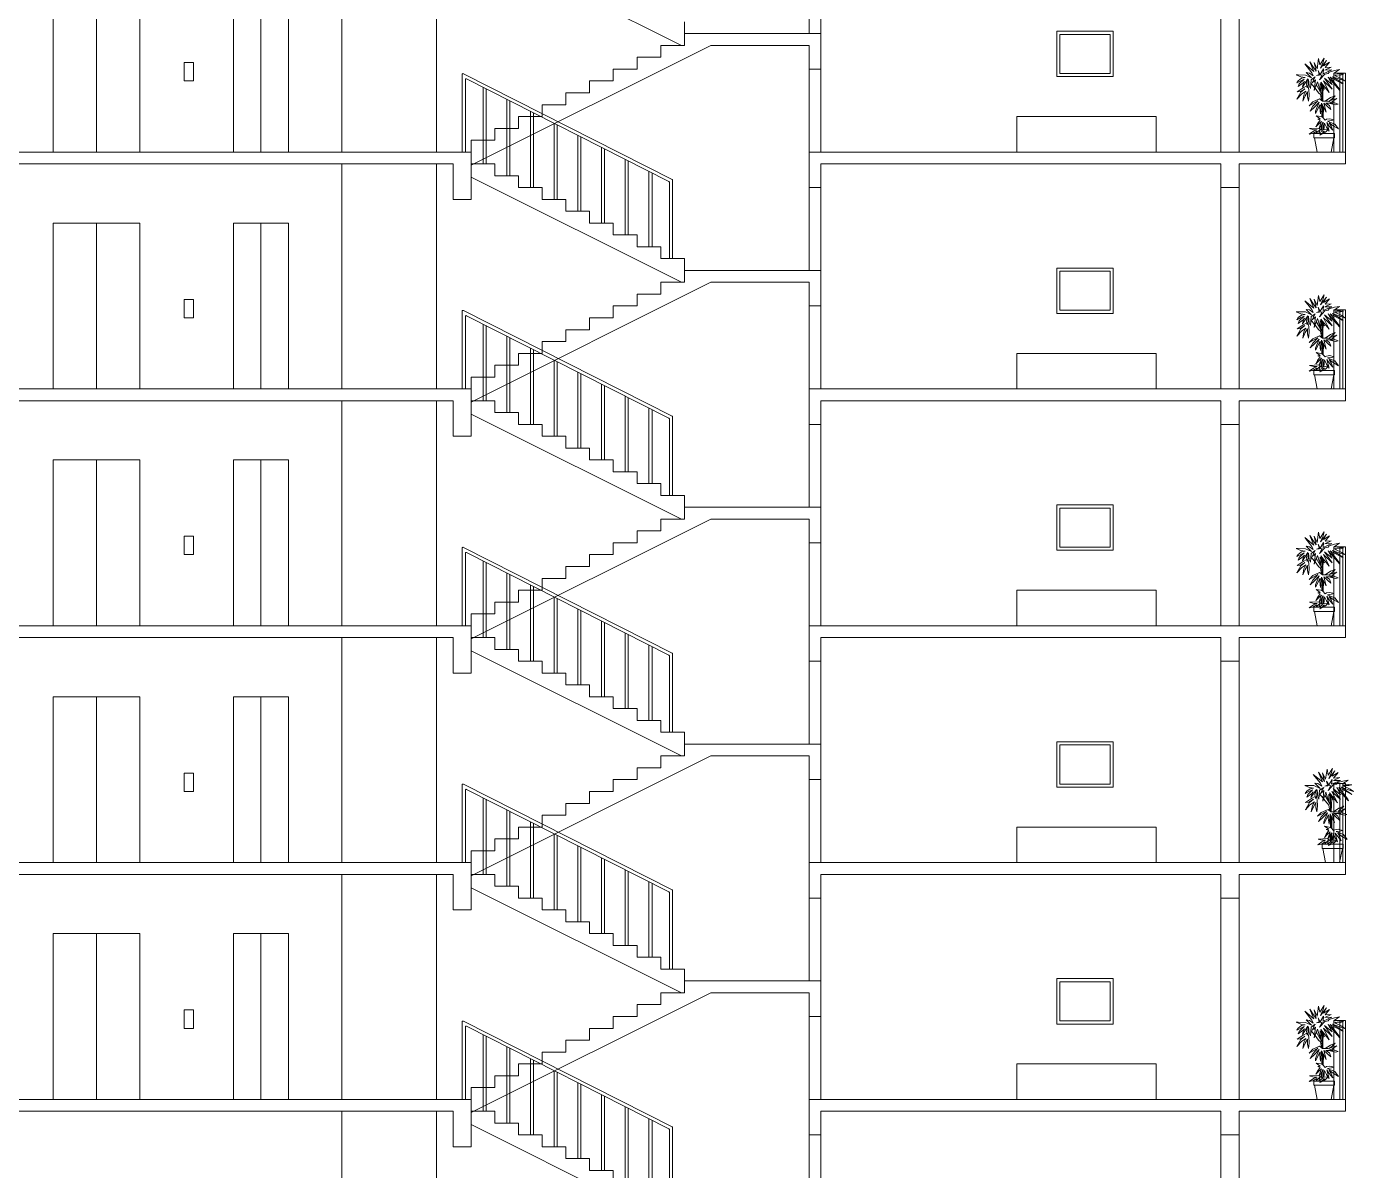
# Model space of a CAD drawing. Header units: inches. Extents: x 1090 to 1325, y 2 to 154.
# Drawn here: x 1244.92 to 1261.73, y 122.31 to 136.8 of the extents above; entities that cross this region are included whole.
import ezdxf

# ---------------------------------------------------------------- set-up
doc = ezdxf.new("R2010")
doc.units = ezdxf.units.IN
doc.header["$MEASUREMENT"] = 0
for name, color, linetype, lineweight in [('elev 1', 252, 'Continuous', 9), ('FUR', 250, 'Continuous', 9), ('walls', 250, 'Continuous', 18)]:
    doc.layers.add(name, color=color, linetype=linetype, lineweight=lineweight)
doc.layers.add('TREE', color=104, linetype='Continuous', lineweight=5, transparency=0.2)

msp = doc.modelspace()

# ---------------------------------------------------------------- linework, layer by layer
at = {"layer": 'elev 1'}
for p, q in [((1248.913, 138.063), (1248.913, 135.213)), ((1250.113, 138.063), (1250.113, 135.213)), ((1250.553, 137.894), (1253.216, 136.563)), ((1245.806, 137.313), (1245.806, 135.213)), ((1247.89, 137.313), (1247.89, 135.213)), ((1253.252, 136.713), (1253.252, 136.863)), ((1250.438, 135.213), (1250.438, 136.196)), ((1250.453, 136.205), (1253.096, 134.866)), ((1250.478, 135.213), (1250.478, 136.131)), ((1250.493, 136.14), (1253.056, 134.841)), ((1261.552, 136.213), (1261.552, 135.213)), ((1261.592, 136.213), (1261.592, 135.213)), ((1250.702, 135.063), (1250.702, 136.034)), ((1250.742, 135.063), (1250.742, 136.014)), ((1251.002, 134.913), (1251.002, 135.882)), ((1251.042, 134.913), (1251.042, 135.862)), ((1251.302, 134.763), (1251.302, 135.73)), ((1251.342, 134.763), (1251.342, 135.71)), ((1251.602, 134.613), (1251.602, 135.578)), ((1251.642, 134.613), (1251.642, 135.558)), ((1251.902, 134.463), (1251.902, 135.426)), ((1251.942, 134.463), (1251.942, 135.406)), ((1250.553, 135.063), (1250.553, 135.213)), ((1252.202, 134.313), (1252.202, 135.274)), ((1252.242, 134.313), (1252.242, 135.254)), ((1252.502, 134.163), (1252.502, 135.122)), ((1248.913, 135.063), (1248.913, 132.213)), ((1250.113, 135.063), (1250.113, 132.213)), ((1250.852, 135.063), (1250.553, 135.063)), ((1250.852, 134.913), (1250.852, 135.063)), ((1252.542, 134.163), (1252.542, 135.102)), ((1252.802, 134.013), (1252.802, 134.97)), ((1252.842, 134.013), (1252.842, 134.95)), ((1250.553, 134.894), (1253.216, 133.563)), ((1251.152, 134.913), (1250.852, 134.913)), ((1251.152, 134.763), (1251.152, 134.913)), ((1253.062, 133.863), (1253.062, 134.832)), ((1253.102, 133.863), (1253.102, 134.857)), ((1251.452, 134.763), (1251.152, 134.763)), ((1251.452, 134.613), (1251.452, 134.763)), ((1251.752, 134.613), (1251.452, 134.613)), ((1251.752, 134.463), (1251.752, 134.613)), ((1252.052, 134.463), (1251.752, 134.463)), ((1252.052, 134.313), (1252.052, 134.463)), ((1245.806, 134.313), (1245.806, 132.213)), ((1247.89, 134.313), (1247.89, 132.213)), ((1252.352, 134.313), (1252.052, 134.313)), ((1252.352, 134.163), (1252.352, 134.313)), ((1252.652, 134.163), (1252.352, 134.163)), ((1252.652, 134.013), (1252.652, 134.163)), ((1252.952, 134.013), (1252.652, 134.013)), ((1252.952, 133.863), (1252.952, 134.013)), ((1253.252, 133.863), (1252.952, 133.863)), ((1253.252, 133.713), (1253.252, 133.863)), ((1250.438, 132.213), (1250.438, 133.196)), ((1250.453, 133.205), (1253.096, 131.866)), ((1250.478, 132.213), (1250.478, 133.131)), ((1250.493, 133.14), (1253.056, 131.841)), ((1261.552, 133.213), (1261.552, 132.213)), ((1261.592, 133.213), (1261.592, 132.213)), ((1250.702, 132.063), (1250.702, 133.034)), ((1250.742, 132.063), (1250.742, 133.014)), ((1251.002, 131.913), (1251.002, 132.882)), ((1251.042, 131.913), (1251.042, 132.862)), ((1251.302, 131.763), (1251.302, 132.73)), ((1251.342, 131.763), (1251.342, 132.71)), ((1251.602, 131.613), (1251.602, 132.578)), ((1251.642, 131.613), (1251.642, 132.558)), ((1251.902, 131.463), (1251.902, 132.426)), ((1251.942, 131.463), (1251.942, 132.406)), ((1252.202, 131.313), (1252.202, 132.274)), ((1250.553, 132.063), (1250.553, 132.213)), ((1252.242, 131.313), (1252.242, 132.254)), ((1252.502, 131.163), (1252.502, 132.122)), ((1252.542, 131.163), (1252.542, 132.102)), ((1248.913, 132.063), (1248.913, 129.213)), ((1250.113, 132.063), (1250.113, 129.213)), ((1250.852, 132.063), (1250.553, 132.063)), ((1250.852, 131.913), (1250.852, 132.063)), ((1252.802, 131.013), (1252.802, 131.97)), ((1252.842, 131.013), (1252.842, 131.95)), ((1250.553, 131.894), (1253.216, 130.563)), ((1251.152, 131.913), (1250.852, 131.913)), ((1251.152, 131.763), (1251.152, 131.913)), ((1251.452, 131.763), (1251.152, 131.763)), ((1251.452, 131.613), (1251.452, 131.763)), ((1253.062, 130.863), (1253.062, 131.832)), ((1253.102, 130.863), (1253.102, 131.857)), ((1251.752, 131.613), (1251.452, 131.613)), ((1251.752, 131.463), (1251.752, 131.613)), ((1252.052, 131.463), (1251.752, 131.463)), ((1252.052, 131.313), (1252.052, 131.463)), ((1245.806, 131.313), (1245.806, 129.213)), ((1247.89, 131.313), (1247.89, 129.213)), ((1252.352, 131.313), (1252.052, 131.313)), ((1252.352, 131.163), (1252.352, 131.313)), ((1252.652, 131.163), (1252.352, 131.163)), ((1252.652, 131.013), (1252.652, 131.163)), ((1252.952, 131.013), (1252.652, 131.013)), ((1252.952, 130.863), (1252.952, 131.013)), ((1253.252, 130.863), (1252.952, 130.863)), ((1253.252, 130.713), (1253.252, 130.863)), ((1250.438, 129.213), (1250.438, 130.196)), ((1250.453, 130.205), (1253.096, 128.866)), ((1250.478, 129.213), (1250.478, 130.131)), ((1250.493, 130.14), (1253.056, 128.841)), ((1261.552, 130.213), (1261.552, 129.213)), ((1261.592, 130.213), (1261.592, 129.213)), ((1250.702, 129.063), (1250.702, 130.034)), ((1250.742, 129.063), (1250.742, 130.014)), ((1251.002, 128.913), (1251.002, 129.882)), ((1251.042, 128.913), (1251.042, 129.862)), ((1251.302, 128.763), (1251.302, 129.73)), ((1251.342, 128.763), (1251.342, 129.71)), ((1251.602, 128.613), (1251.602, 129.578)), ((1251.642, 128.613), (1251.642, 129.558)), ((1251.902, 128.463), (1251.902, 129.426)), ((1251.942, 128.463), (1251.942, 129.406)), ((1252.202, 128.313), (1252.202, 129.274)), ((1252.242, 128.313), (1252.242, 129.254)), ((1250.553, 129.063), (1250.553, 129.213)), ((1252.502, 128.163), (1252.502, 129.122)), ((1252.542, 128.163), (1252.542, 129.102)), ((1248.913, 129.063), (1248.913, 126.213)), ((1250.113, 129.063), (1250.113, 126.213)), ((1250.852, 129.063), (1250.553, 129.063)), ((1250.852, 128.913), (1250.852, 129.063)), ((1251.152, 128.913), (1250.852, 128.913)), ((1251.152, 128.763), (1251.152, 128.913)), ((1252.802, 128.013), (1252.802, 128.97)), ((1252.842, 128.013), (1252.842, 128.95)), ((1250.553, 128.894), (1253.216, 127.563)), ((1251.452, 128.763), (1251.152, 128.763)), ((1251.452, 128.613), (1251.452, 128.763)), ((1253.062, 127.863), (1253.062, 128.832)), ((1253.102, 127.863), (1253.102, 128.857)), ((1251.752, 128.613), (1251.452, 128.613)), ((1251.752, 128.463), (1251.752, 128.613)), ((1252.052, 128.463), (1251.752, 128.463)), ((1252.052, 128.313), (1252.052, 128.463)), ((1245.806, 128.313), (1245.806, 126.213)), ((1247.89, 128.313), (1247.89, 126.213)), ((1252.352, 128.313), (1252.052, 128.313)), ((1252.352, 128.163), (1252.352, 128.313)), ((1252.652, 128.163), (1252.352, 128.163)), ((1252.652, 128.013), (1252.652, 128.163)), ((1252.952, 128.013), (1252.652, 128.013)), ((1252.952, 127.863), (1252.952, 128.013)), ((1253.252, 127.863), (1252.952, 127.863)), ((1253.252, 127.713), (1253.252, 127.863)), ((1250.438, 126.213), (1250.438, 127.196)), ((1250.453, 127.205), (1253.096, 125.866)), ((1250.478, 126.213), (1250.478, 127.131)), ((1250.493, 127.14), (1253.056, 125.841)), ((1261.552, 127.213), (1261.552, 126.213)), ((1261.592, 127.213), (1261.592, 126.213)), ((1250.702, 126.063), (1250.702, 127.034)), ((1250.742, 126.063), (1250.742, 127.014)), ((1251.002, 125.913), (1251.002, 126.882)), ((1251.042, 125.913), (1251.042, 126.862)), ((1251.302, 125.763), (1251.302, 126.73)), ((1251.342, 125.763), (1251.342, 126.71)), ((1251.602, 125.613), (1251.602, 126.578)), ((1251.642, 125.613), (1251.642, 126.558)), ((1251.902, 125.463), (1251.902, 126.426)), ((1251.942, 125.463), (1251.942, 126.406)), ((1250.553, 126.063), (1250.553, 126.213)), ((1252.202, 125.313), (1252.202, 126.274)), ((1252.242, 125.313), (1252.242, 126.254)), ((1248.913, 126.063), (1248.913, 123.213)), ((1250.113, 126.063), (1250.113, 123.213)), ((1250.852, 126.063), (1250.553, 126.063)), ((1250.852, 125.913), (1250.852, 126.063)), ((1252.502, 125.163), (1252.502, 126.122)), ((1252.542, 125.163), (1252.542, 126.102)), ((1250.553, 125.894), (1253.216, 124.563)), ((1251.152, 125.913), (1250.852, 125.913)), ((1251.152, 125.763), (1251.152, 125.913)), ((1252.802, 125.013), (1252.802, 125.97)), ((1252.842, 125.013), (1252.842, 125.95)), ((1251.452, 125.763), (1251.152, 125.763)), ((1251.452, 125.613), (1251.452, 125.763)), ((1253.062, 124.863), (1253.062, 125.832)), ((1253.102, 124.863), (1253.102, 125.857)), ((1251.752, 125.613), (1251.452, 125.613)), ((1251.752, 125.463), (1251.752, 125.613)), ((1252.052, 125.463), (1251.752, 125.463)), ((1252.052, 125.313), (1252.052, 125.463)), ((1245.806, 125.313), (1245.806, 123.213)), ((1247.89, 125.313), (1247.89, 123.213)), ((1252.352, 125.313), (1252.052, 125.313)), ((1252.352, 125.163), (1252.352, 125.313)), ((1252.652, 125.163), (1252.352, 125.163)), ((1252.652, 125.013), (1252.652, 125.163)), ((1252.952, 125.013), (1252.652, 125.013)), ((1252.952, 124.863), (1252.952, 125.013)), ((1253.252, 124.863), (1252.952, 124.863)), ((1253.252, 124.713), (1253.252, 124.863)), ((1250.438, 123.213), (1250.438, 124.196)), ((1250.453, 124.205), (1253.096, 122.866)), ((1261.552, 124.213), (1261.552, 123.213)), ((1261.592, 124.213), (1261.592, 123.213)), ((1250.478, 123.213), (1250.478, 124.131)), ((1250.493, 124.14), (1253.056, 122.841)), ((1250.702, 123.063), (1250.702, 124.034)), ((1250.742, 123.063), (1250.742, 124.014)), ((1251.002, 122.913), (1251.002, 123.882)), ((1251.042, 122.913), (1251.042, 123.862)), ((1251.302, 122.763), (1251.302, 123.73)), ((1251.342, 122.763), (1251.342, 123.71)), ((1251.602, 122.613), (1251.602, 123.578)), ((1251.642, 122.613), (1251.642, 123.558)), ((1251.902, 122.463), (1251.902, 123.426)), ((1251.942, 122.463), (1251.942, 123.406)), ((1250.553, 123.063), (1250.553, 123.213)), ((1252.202, 122.313), (1252.202, 123.274)), ((1252.242, 122.313), (1252.242, 123.254)), ((1248.913, 123.063), (1248.913, 120.213)), ((1250.113, 123.063), (1250.113, 120.213)), ((1250.852, 123.063), (1250.553, 123.063)), ((1250.852, 122.913), (1250.852, 123.063)), ((1252.502, 122.163), (1252.502, 123.122)), ((1252.542, 122.163), (1252.542, 123.102)), ((1250.553, 122.894), (1253.216, 121.563)), ((1251.152, 122.913), (1250.852, 122.913)), ((1251.152, 122.763), (1251.152, 122.913)), ((1252.802, 122.013), (1252.802, 122.97)), ((1252.842, 122.013), (1252.842, 122.95)), ((1253.102, 121.863), (1253.102, 122.857)), ((1251.452, 122.763), (1251.152, 122.763)), ((1251.452, 122.613), (1251.452, 122.763)), ((1253.062, 121.863), (1253.062, 122.832)), ((1251.752, 122.613), (1251.452, 122.613)), ((1251.752, 122.463), (1251.752, 122.613)), ((1252.052, 122.463), (1251.752, 122.463)), ((1252.052, 122.313), (1252.052, 122.463)), ((1252.352, 122.313), (1252.052, 122.313)), ((1252.352, 122.163), (1252.352, 122.313))]:
    msp.add_line(p, q, dxfattribs=at)
for points in [[(1245.256, 135.213), (1245.256, 137.313), (1246.356, 137.313), (1246.356, 135.213)], [(1247.54, 135.213), (1247.54, 137.313), (1248.24, 137.313), (1248.24, 135.213)], [(1245.256, 132.213), (1245.256, 134.313), (1246.356, 134.313), (1246.356, 132.213)], [(1247.54, 132.213), (1247.54, 134.313), (1248.24, 134.313), (1248.24, 132.213)], [(1245.256, 129.213), (1245.256, 131.313), (1246.356, 131.313), (1246.356, 129.213)], [(1247.54, 129.213), (1247.54, 131.313), (1248.24, 131.313), (1248.24, 129.213)], [(1245.256, 126.213), (1245.256, 128.313), (1246.356, 128.313), (1246.356, 126.213)], [(1247.54, 126.213), (1247.54, 128.313), (1248.24, 128.313), (1248.24, 126.213)], [(1245.256, 123.213), (1245.256, 125.313), (1246.356, 125.313), (1246.356, 123.213)], [(1247.54, 123.213), (1247.54, 125.313), (1248.24, 125.313), (1248.24, 123.213)]]:
    msp.add_lwpolyline(points, dxfattribs=at)
for points in [[(1247.034, 136.113), (1246.917, 136.113), (1246.917, 136.347), (1247.034, 136.347)], [(1247.034, 133.113), (1246.917, 133.113), (1246.917, 133.347), (1247.034, 133.347)], [(1247.034, 130.113), (1246.917, 130.113), (1246.917, 130.347), (1247.034, 130.347)], [(1247.034, 127.113), (1246.917, 127.113), (1246.917, 127.347), (1247.034, 127.347)], [(1247.034, 124.113), (1246.917, 124.113), (1246.917, 124.347), (1247.034, 124.347)]]:
    msp.add_lwpolyline(points, close=True, dxfattribs=at)
for centre, start, end in [((1250.448, 136.196), 63.1191, 180), ((1250.488, 136.131), 63.1191, 180), ((1253.052, 134.832), 0, 63.1191), ((1253.092, 134.857), 0, 63.1191), ((1250.448, 133.196), 63.1191, 180), ((1250.488, 133.131), 63.1191, 180), ((1253.052, 131.832), 0, 63.1191), ((1253.092, 131.857), 0, 63.1191), ((1250.448, 130.196), 63.1191, 180), ((1250.488, 130.131), 63.1191, 180), ((1253.052, 128.832), 0, 63.1191), ((1253.092, 128.857), 0, 63.1191), ((1250.448, 127.196), 63.1191, 180), ((1250.488, 127.131), 63.1191, 180), ((1253.052, 125.832), 0, 63.1191), ((1253.092, 125.857), 0, 63.1191), ((1250.448, 124.196), 63.1191, 180), ((1250.488, 124.131), 63.1191, 180), ((1253.092, 122.857), 0, 63.1191), ((1253.052, 122.832), 0, 63.1191)]:
    msp.add_arc(centre, 0.01, start, end, dxfattribs=at)
at = {"layer": 'FUR'}
for p, q in [((1259.229, 135.663), (1257.461, 135.663)), ((1257.461, 135.663), (1257.461, 135.213)), ((1259.229, 135.213), (1259.229, 135.663)), ((1259.229, 132.663), (1257.461, 132.663)), ((1257.461, 132.663), (1257.461, 132.213)), ((1259.229, 132.213), (1259.229, 132.663)), ((1259.229, 129.663), (1257.461, 129.663)), ((1257.461, 129.663), (1257.461, 129.213)), ((1259.229, 129.213), (1259.229, 129.663)), ((1259.229, 126.663), (1257.461, 126.663)), ((1257.461, 126.663), (1257.461, 126.213)), ((1259.229, 126.213), (1259.229, 126.663)), ((1259.229, 123.663), (1257.461, 123.663)), ((1257.461, 123.663), (1257.461, 123.213)), ((1259.229, 123.213), (1259.229, 123.663))]:
    msp.add_line(p, q, dxfattribs=at)
for points in [[(1257.969, 136.168), (1258.683, 136.168), (1258.683, 136.743), (1257.969, 136.743)], [(1258.009, 136.208), (1258.643, 136.208), (1258.643, 136.703), (1258.009, 136.703)], [(1257.969, 133.168), (1258.683, 133.168), (1258.683, 133.743), (1257.969, 133.743)], [(1258.009, 133.208), (1258.643, 133.208), (1258.643, 133.703), (1258.009, 133.703)], [(1257.969, 130.168), (1258.683, 130.168), (1258.683, 130.743), (1257.969, 130.743)], [(1258.009, 130.208), (1258.643, 130.208), (1258.643, 130.703), (1258.009, 130.703)], [(1257.969, 127.168), (1258.683, 127.168), (1258.683, 127.743), (1257.969, 127.743)], [(1258.009, 127.208), (1258.643, 127.208), (1258.643, 127.703), (1258.009, 127.703)], [(1257.969, 124.168), (1258.683, 124.168), (1258.683, 124.743), (1257.969, 124.743)], [(1258.009, 124.208), (1258.643, 124.208), (1258.643, 124.703), (1258.009, 124.703)]]:
    msp.add_lwpolyline(points, close=True, dxfattribs=at)
at = {"layer": 'TREE'}
for points in [[(1261.33, 136.19), (1261.256, 136.181), (1261.291, 136.195), (1261.278, 136.246), (1261.306, 136.197), (1261.347, 136.266), (1261.341, 136.205), (1261.453, 136.254), (1261.363, 136.251), (1261.444, 136.29), (1261.368, 136.284), (1261.424, 136.353), (1261.346, 136.306), (1261.383, 136.373), (1261.307, 136.277), (1261.341, 136.353), (1261.354, 136.404), (1261.298, 136.318), (1261.285, 136.396), (1261.265, 136.269), (1261.227, 136.349), (1261.253, 136.238), (1261.229, 136.273), (1261.174, 136.357), (1261.225, 136.234), (1261.109, 136.33), (1261.2, 136.218), (1261.216, 136.179), (1261.167, 136.213), (1261.127, 136.22), (1261.196, 136.152), (1261.117, 136.187), (1261.024, 136.19), (1261, 136.19), (1261.059, 136.164), (1261.113, 136.156), (1261.069, 136.147), (1261.027, 136.117), (1261.008, 136.089), (1261.061, 136.117), (1261.1, 136.135), (1261.039, 136.075), (1261.026, 136.042), (1261.089, 136.088), (1261.107, 136.108), (1261.089, 136.074), (1261.08, 136.036), (1261.149, 136.14), (1261.13, 136.077), (1261.139, 136.026), (1261.149, 136.052), (1261.152, 136.062), (1261.158, 136.133), (1261.166, 136.05), (1261.18, 136.017), (1261.189, 136.129), (1261.241, 136.165), (1261.201, 136.089), (1261.244, 136.127), (1261.228, 135.992), (1261.269, 136.103), (1261.307, 135.98), (1261.305, 136.081), (1261.36, 136.011), (1261.314, 136.098), (1261.416, 135.969), (1261.345, 136.115), (1261.456, 136.011), (1261.361, 136.15), (1261.454, 136.07), (1261.407, 136.162), (1261.444, 136.118), (1261.554, 135.994), (1261.545, 136.014), (1261.432, 136.163), (1261.597, 136.073), (1261.578, 136.09), (1261.528, 136.124), (1261.462, 136.167), (1261.554, 136.134), (1261.618, 136.113), (1261.578, 136.142), (1261.508, 136.175), (1261.488, 136.191), (1261.56, 136.187), (1261.598, 136.198), (1261.48, 136.212), (1261.511, 136.232), (1261.55, 136.257), (1261.485, 136.246), (1261.42, 136.226), (1261.404, 136.208), (1261.364, 136.2), (1261.297, 136.127)], [(1261.159, 136.005), (1261.149, 136.052), (1261.139, 136.026), (1261.135, 136.05), (1261.087, 136.026), (1261.011, 135.975), (1261.052, 135.979), (1261.112, 136.014), (1261.059, 135.973), (1261.009, 135.881), (1261.067, 135.946), (1261.123, 135.984), (1261.099, 135.934), (1261.083, 135.856), (1261.116, 135.926), (1261.143, 135.974), (1261.143, 135.911), (1261.155, 135.857), (1261.163, 135.931)], [(1261.514, 135.892), (1261.422, 135.861), (1261.451, 135.883), (1261.494, 135.926), (1261.433, 135.902), (1261.366, 135.857), (1261.405, 135.857), (1261.463, 135.833), (1261.412, 135.833), (1261.499, 135.813), (1261.534, 135.821), (1261.452, 135.851)], [(1261.446, 135.612), (1261.482, 135.62), (1261.425, 135.634), (1261.383, 135.628), (1261.367, 135.618), (1261.339, 135.649), (1261.311, 135.663), (1261.254, 135.672), (1261.305, 135.635), (1261.273, 135.631), (1261.305, 135.618), (1261.271, 135.571), (1261.251, 135.532), (1261.291, 135.574), (1261.322, 135.601), (1261.308, 135.565), (1261.292, 135.514), (1261.295, 135.512), (1261.335, 135.579), (1261.343, 135.59), (1261.342, 135.554), (1261.351, 135.492), (1261.36, 135.58), (1261.384, 135.528), (1261.416, 135.476), (1261.388, 135.587), (1261.419, 135.542), (1261.464, 135.488), (1261.442, 135.542), (1261.42, 135.584), (1261.468, 135.546), (1261.536, 135.505), (1261.491, 135.568), (1261.436, 135.588), (1261.398, 135.605)], [(1261.401, 135.493), (1261.352, 135.5), (1261.351, 135.492), (1261.35, 135.501), (1261.328, 135.485), (1261.287, 135.516), (1261.171, 135.51), (1261.224, 135.495), (1261.264, 135.495), (1261.219, 135.477), (1261.166, 135.439), (1261.213, 135.447), (1261.261, 135.476), (1261.255, 135.45), (1261.3, 135.496), (1261.298, 135.48), (1261.288, 135.45), (1261.334, 135.476), (1261.357, 135.475), (1261.301, 135.427), (1261.344, 135.446), (1261.373, 135.464)], [(1261.486, 135.446), (1261.344, 135.446), (1261.301, 135.427), (1261.323, 135.446), (1261.223, 135.446), (1261.223, 135.393), (1261.486, 135.393)], [(1261.477, 135.393), (1261.232, 135.393), (1261.265, 135.213), (1261.444, 135.213)], [(1261.33, 133.19), (1261.256, 133.181), (1261.291, 133.195), (1261.278, 133.246), (1261.306, 133.197), (1261.347, 133.266), (1261.341, 133.205), (1261.453, 133.254), (1261.363, 133.251), (1261.444, 133.29), (1261.368, 133.284), (1261.424, 133.353), (1261.346, 133.306), (1261.383, 133.373), (1261.307, 133.277), (1261.341, 133.353), (1261.354, 133.404), (1261.298, 133.318), (1261.285, 133.396), (1261.265, 133.269), (1261.227, 133.349), (1261.253, 133.238), (1261.229, 133.273), (1261.174, 133.357), (1261.225, 133.234), (1261.109, 133.33), (1261.2, 133.218), (1261.216, 133.179), (1261.167, 133.213), (1261.127, 133.22), (1261.196, 133.152), (1261.117, 133.187), (1261.024, 133.19), (1261, 133.19), (1261.059, 133.164), (1261.113, 133.156), (1261.069, 133.147), (1261.027, 133.117), (1261.008, 133.089), (1261.061, 133.117), (1261.1, 133.135), (1261.039, 133.075), (1261.026, 133.042), (1261.089, 133.088), (1261.107, 133.108), (1261.089, 133.074), (1261.08, 133.036), (1261.149, 133.14), (1261.13, 133.077), (1261.139, 133.026), (1261.149, 133.052), (1261.152, 133.062), (1261.158, 133.133), (1261.166, 133.05), (1261.18, 133.017), (1261.189, 133.129), (1261.241, 133.165), (1261.201, 133.089), (1261.244, 133.127), (1261.228, 132.992), (1261.269, 133.103), (1261.307, 132.98), (1261.305, 133.081), (1261.36, 133.011), (1261.314, 133.098), (1261.416, 132.969), (1261.345, 133.115), (1261.456, 133.011), (1261.361, 133.15), (1261.454, 133.07), (1261.407, 133.162), (1261.444, 133.118), (1261.554, 132.994), (1261.545, 133.014), (1261.432, 133.163), (1261.597, 133.073), (1261.578, 133.09), (1261.528, 133.124), (1261.462, 133.167), (1261.554, 133.134), (1261.618, 133.113), (1261.578, 133.142), (1261.508, 133.175), (1261.488, 133.191), (1261.56, 133.187), (1261.598, 133.198), (1261.48, 133.212), (1261.511, 133.232), (1261.55, 133.257), (1261.485, 133.246), (1261.42, 133.226), (1261.404, 133.208), (1261.364, 133.2), (1261.297, 133.127)], [(1261.159, 133.005), (1261.149, 133.052), (1261.139, 133.026), (1261.135, 133.05), (1261.087, 133.026), (1261.011, 132.975), (1261.052, 132.979), (1261.112, 133.014), (1261.059, 132.973), (1261.009, 132.881), (1261.067, 132.946), (1261.123, 132.984), (1261.099, 132.934), (1261.083, 132.856), (1261.116, 132.926), (1261.143, 132.974), (1261.143, 132.911), (1261.155, 132.857), (1261.163, 132.931)], [(1261.514, 132.892), (1261.422, 132.861), (1261.451, 132.883), (1261.494, 132.926), (1261.433, 132.902), (1261.366, 132.857), (1261.405, 132.857), (1261.463, 132.833), (1261.412, 132.833), (1261.499, 132.813), (1261.534, 132.821), (1261.452, 132.851)], [(1261.446, 132.612), (1261.482, 132.62), (1261.425, 132.634), (1261.383, 132.628), (1261.367, 132.618), (1261.339, 132.649), (1261.311, 132.663), (1261.254, 132.672), (1261.305, 132.635), (1261.273, 132.631), (1261.305, 132.618), (1261.271, 132.571), (1261.251, 132.532), (1261.291, 132.574), (1261.322, 132.601), (1261.308, 132.565), (1261.292, 132.514), (1261.295, 132.512), (1261.335, 132.579), (1261.343, 132.59), (1261.342, 132.554), (1261.351, 132.492), (1261.36, 132.58), (1261.384, 132.528), (1261.416, 132.476), (1261.388, 132.587), (1261.419, 132.542), (1261.464, 132.488), (1261.442, 132.542), (1261.42, 132.584), (1261.468, 132.546), (1261.536, 132.505), (1261.491, 132.568), (1261.436, 132.588), (1261.398, 132.605)], [(1261.401, 132.493), (1261.352, 132.5), (1261.351, 132.492), (1261.35, 132.501), (1261.328, 132.485), (1261.287, 132.516), (1261.171, 132.51), (1261.224, 132.495), (1261.264, 132.495), (1261.219, 132.477), (1261.166, 132.439), (1261.213, 132.447), (1261.261, 132.476), (1261.255, 132.45), (1261.3, 132.496), (1261.298, 132.48), (1261.288, 132.45), (1261.334, 132.476), (1261.357, 132.475), (1261.301, 132.427), (1261.344, 132.446), (1261.373, 132.464)], [(1261.486, 132.446), (1261.344, 132.446), (1261.301, 132.427), (1261.323, 132.446), (1261.223, 132.446), (1261.223, 132.393), (1261.486, 132.393)], [(1261.477, 132.393), (1261.232, 132.393), (1261.265, 132.213), (1261.444, 132.213)], [(1261.33, 130.19), (1261.256, 130.181), (1261.291, 130.195), (1261.278, 130.246), (1261.306, 130.197), (1261.347, 130.266), (1261.341, 130.205), (1261.453, 130.254), (1261.363, 130.251), (1261.444, 130.29), (1261.368, 130.284), (1261.424, 130.353), (1261.346, 130.306), (1261.383, 130.373), (1261.307, 130.277), (1261.341, 130.353), (1261.354, 130.404), (1261.298, 130.318), (1261.285, 130.396), (1261.265, 130.269), (1261.227, 130.349), (1261.253, 130.238), (1261.229, 130.273), (1261.174, 130.357), (1261.225, 130.234), (1261.109, 130.33), (1261.2, 130.218), (1261.216, 130.179), (1261.167, 130.213), (1261.127, 130.22), (1261.196, 130.152), (1261.117, 130.187), (1261.024, 130.19), (1261, 130.19), (1261.059, 130.164), (1261.113, 130.156), (1261.069, 130.147), (1261.027, 130.117), (1261.008, 130.089), (1261.061, 130.117), (1261.1, 130.135), (1261.039, 130.075), (1261.026, 130.042), (1261.089, 130.088), (1261.107, 130.108), (1261.089, 130.074), (1261.08, 130.036), (1261.149, 130.14), (1261.13, 130.077), (1261.139, 130.026), (1261.149, 130.052), (1261.152, 130.062), (1261.158, 130.133), (1261.166, 130.05), (1261.18, 130.017), (1261.189, 130.129), (1261.241, 130.165), (1261.201, 130.089), (1261.244, 130.127), (1261.228, 129.992), (1261.269, 130.103), (1261.307, 129.98), (1261.305, 130.081), (1261.36, 130.011), (1261.314, 130.098), (1261.416, 129.969), (1261.345, 130.115), (1261.456, 130.011), (1261.361, 130.15), (1261.454, 130.07), (1261.407, 130.162), (1261.444, 130.118), (1261.554, 129.994), (1261.545, 130.014), (1261.432, 130.163), (1261.597, 130.073), (1261.578, 130.09), (1261.528, 130.124), (1261.462, 130.167), (1261.554, 130.134), (1261.618, 130.113), (1261.578, 130.142), (1261.508, 130.175), (1261.488, 130.191), (1261.56, 130.187), (1261.598, 130.198), (1261.48, 130.212), (1261.511, 130.232), (1261.55, 130.257), (1261.485, 130.246), (1261.42, 130.226), (1261.404, 130.208), (1261.364, 130.2), (1261.297, 130.127)], [(1261.159, 130.005), (1261.149, 130.052), (1261.139, 130.026), (1261.135, 130.05), (1261.087, 130.026), (1261.011, 129.975), (1261.052, 129.979), (1261.112, 130.014), (1261.059, 129.973), (1261.009, 129.881), (1261.067, 129.946), (1261.123, 129.984), (1261.099, 129.934), (1261.083, 129.856), (1261.116, 129.926), (1261.143, 129.974), (1261.143, 129.911), (1261.155, 129.857), (1261.163, 129.931)], [(1261.514, 129.892), (1261.422, 129.861), (1261.451, 129.883), (1261.494, 129.926), (1261.433, 129.902), (1261.366, 129.857), (1261.405, 129.857), (1261.463, 129.833), (1261.412, 129.833), (1261.499, 129.813), (1261.534, 129.821), (1261.452, 129.851)], [(1261.446, 129.612), (1261.482, 129.62), (1261.425, 129.634), (1261.383, 129.628), (1261.367, 129.618), (1261.339, 129.649), (1261.311, 129.663), (1261.254, 129.672), (1261.305, 129.635), (1261.273, 129.631), (1261.305, 129.618), (1261.271, 129.571), (1261.251, 129.532), (1261.291, 129.574), (1261.322, 129.601), (1261.308, 129.565), (1261.292, 129.514), (1261.295, 129.512), (1261.335, 129.579), (1261.343, 129.59), (1261.342, 129.554), (1261.351, 129.492), (1261.36, 129.58), (1261.384, 129.528), (1261.416, 129.476), (1261.388, 129.587), (1261.419, 129.542), (1261.464, 129.488), (1261.442, 129.542), (1261.42, 129.584), (1261.468, 129.546), (1261.536, 129.505), (1261.491, 129.568), (1261.436, 129.588), (1261.398, 129.605)], [(1261.401, 129.493), (1261.352, 129.5), (1261.351, 129.492), (1261.35, 129.501), (1261.328, 129.485), (1261.287, 129.516), (1261.171, 129.51), (1261.224, 129.495), (1261.264, 129.495), (1261.219, 129.477), (1261.166, 129.439), (1261.213, 129.447), (1261.261, 129.476), (1261.255, 129.45), (1261.3, 129.496), (1261.298, 129.48), (1261.288, 129.45), (1261.334, 129.476), (1261.357, 129.475), (1261.301, 129.427), (1261.344, 129.446), (1261.373, 129.464)], [(1261.486, 129.446), (1261.344, 129.446), (1261.301, 129.427), (1261.323, 129.446), (1261.223, 129.446), (1261.223, 129.393), (1261.486, 129.393)], [(1261.477, 129.393), (1261.232, 129.393), (1261.265, 129.213), (1261.444, 129.213)], [(1261.438, 127.19), (1261.364, 127.181), (1261.398, 127.195), (1261.386, 127.246), (1261.414, 127.197), (1261.455, 127.266), (1261.448, 127.205), (1261.561, 127.254), (1261.471, 127.251), (1261.552, 127.29), (1261.475, 127.284), (1261.532, 127.353), (1261.454, 127.306), (1261.491, 127.373), (1261.415, 127.277), (1261.448, 127.353), (1261.462, 127.404), (1261.406, 127.318), (1261.393, 127.396), (1261.373, 127.269), (1261.334, 127.349), (1261.361, 127.238), (1261.337, 127.273), (1261.281, 127.357), (1261.333, 127.234), (1261.216, 127.33), (1261.308, 127.218), (1261.324, 127.179), (1261.275, 127.213), (1261.235, 127.22), (1261.304, 127.152), (1261.225, 127.187), (1261.132, 127.19), (1261.108, 127.19), (1261.167, 127.164), (1261.221, 127.156), (1261.177, 127.147), (1261.135, 127.117), (1261.116, 127.089), (1261.168, 127.117), (1261.208, 127.135), (1261.147, 127.075), (1261.134, 127.042), (1261.197, 127.088), (1261.214, 127.108), (1261.197, 127.074), (1261.187, 127.036), (1261.257, 127.14), (1261.237, 127.077), (1261.247, 127.026), (1261.256, 127.052), (1261.26, 127.062), (1261.265, 127.133), (1261.274, 127.05), (1261.288, 127.017), (1261.297, 127.129), (1261.349, 127.165), (1261.309, 127.089), (1261.352, 127.127), (1261.336, 126.992), (1261.377, 127.103), (1261.415, 126.98), (1261.412, 127.081), (1261.468, 127.011), (1261.422, 127.098), (1261.524, 126.969), (1261.453, 127.115), (1261.563, 127.011), (1261.468, 127.15), (1261.562, 127.07), (1261.515, 127.162), (1261.551, 127.118), (1261.661, 126.994), (1261.653, 127.014), (1261.54, 127.163), (1261.704, 127.073), (1261.686, 127.09), (1261.635, 127.124), (1261.57, 127.167), (1261.661, 127.134), (1261.726, 127.113), (1261.686, 127.142), (1261.616, 127.175), (1261.596, 127.191), (1261.668, 127.187), (1261.706, 127.198), (1261.587, 127.212), (1261.619, 127.232), (1261.658, 127.257), (1261.593, 127.246), (1261.528, 127.226), (1261.511, 127.208), (1261.472, 127.2), (1261.404, 127.127)], [(1261.267, 127.005), (1261.256, 127.052), (1261.247, 127.026), (1261.242, 127.05), (1261.194, 127.026), (1261.118, 126.975), (1261.159, 126.979), (1261.219, 127.014), (1261.167, 126.973), (1261.117, 126.881), (1261.175, 126.946), (1261.231, 126.984), (1261.207, 126.934), (1261.191, 126.856), (1261.224, 126.926), (1261.25, 126.974), (1261.25, 126.911), (1261.263, 126.857), (1261.27, 126.931)], [(1261.622, 126.892), (1261.53, 126.861), (1261.559, 126.883), (1261.602, 126.926), (1261.541, 126.902), (1261.473, 126.857), (1261.513, 126.857), (1261.571, 126.833), (1261.52, 126.833), (1261.607, 126.813), (1261.642, 126.821), (1261.56, 126.851)], [(1261.553, 126.612), (1261.589, 126.62), (1261.533, 126.634), (1261.491, 126.628), (1261.475, 126.618), (1261.447, 126.649), (1261.419, 126.663), (1261.361, 126.672), (1261.412, 126.635), (1261.381, 126.631), (1261.412, 126.618), (1261.379, 126.571), (1261.359, 126.532), (1261.398, 126.574), (1261.43, 126.601), (1261.416, 126.565), (1261.4, 126.514), (1261.403, 126.512), (1261.442, 126.579), (1261.45, 126.59), (1261.449, 126.554), (1261.459, 126.492), (1261.468, 126.58), (1261.492, 126.528), (1261.523, 126.476), (1261.496, 126.587), (1261.527, 126.542), (1261.572, 126.488), (1261.55, 126.542), (1261.528, 126.584), (1261.575, 126.546), (1261.644, 126.505), (1261.599, 126.568), (1261.544, 126.588), (1261.506, 126.605)], [(1261.509, 126.493), (1261.459, 126.5), (1261.459, 126.492), (1261.457, 126.501), (1261.436, 126.485), (1261.395, 126.516), (1261.279, 126.51), (1261.331, 126.495), (1261.372, 126.495), (1261.326, 126.477), (1261.273, 126.439), (1261.321, 126.447), (1261.368, 126.476), (1261.363, 126.45), (1261.408, 126.496), (1261.405, 126.48), (1261.396, 126.45), (1261.441, 126.476), (1261.464, 126.475), (1261.408, 126.427), (1261.452, 126.446), (1261.481, 126.464)], [(1261.594, 126.446), (1261.452, 126.446), (1261.408, 126.427), (1261.431, 126.446), (1261.331, 126.446), (1261.331, 126.393), (1261.594, 126.393)], [(1261.585, 126.393), (1261.339, 126.393), (1261.373, 126.213), (1261.551, 126.213)], [(1261.33, 124.19), (1261.256, 124.181), (1261.291, 124.195), (1261.278, 124.246), (1261.306, 124.197), (1261.347, 124.266), (1261.341, 124.205), (1261.453, 124.254), (1261.363, 124.251), (1261.444, 124.29), (1261.368, 124.284), (1261.424, 124.353), (1261.346, 124.306), (1261.383, 124.373), (1261.307, 124.277), (1261.341, 124.353), (1261.354, 124.404), (1261.298, 124.318), (1261.285, 124.396), (1261.265, 124.269), (1261.227, 124.349), (1261.253, 124.238), (1261.229, 124.273), (1261.174, 124.357), (1261.225, 124.234), (1261.109, 124.33), (1261.2, 124.218), (1261.216, 124.179), (1261.167, 124.213), (1261.127, 124.22), (1261.196, 124.152), (1261.117, 124.187), (1261.024, 124.19), (1261, 124.19), (1261.059, 124.164), (1261.113, 124.156), (1261.069, 124.147), (1261.027, 124.117), (1261.008, 124.089), (1261.061, 124.117), (1261.1, 124.135), (1261.039, 124.075), (1261.026, 124.042), (1261.089, 124.088), (1261.107, 124.108), (1261.089, 124.074), (1261.08, 124.036), (1261.149, 124.14), (1261.13, 124.077), (1261.139, 124.026), (1261.149, 124.052), (1261.152, 124.062), (1261.158, 124.133), (1261.166, 124.05), (1261.18, 124.017), (1261.189, 124.129), (1261.241, 124.165), (1261.201, 124.089), (1261.244, 124.127), (1261.228, 123.992), (1261.269, 124.103), (1261.307, 123.98), (1261.305, 124.081), (1261.36, 124.011), (1261.314, 124.098), (1261.416, 123.969), (1261.345, 124.115), (1261.456, 124.011), (1261.361, 124.15), (1261.454, 124.07), (1261.407, 124.162), (1261.444, 124.118), (1261.554, 123.994), (1261.545, 124.014), (1261.432, 124.163), (1261.597, 124.073), (1261.578, 124.09), (1261.528, 124.124), (1261.462, 124.167), (1261.554, 124.134), (1261.618, 124.113), (1261.578, 124.142), (1261.508, 124.175), (1261.488, 124.191), (1261.56, 124.187), (1261.598, 124.198), (1261.48, 124.212), (1261.511, 124.232), (1261.55, 124.257), (1261.485, 124.246), (1261.42, 124.226), (1261.404, 124.208), (1261.364, 124.2), (1261.297, 124.127)], [(1261.159, 124.005), (1261.149, 124.052), (1261.139, 124.026), (1261.135, 124.05), (1261.087, 124.026), (1261.011, 123.975), (1261.052, 123.979), (1261.112, 124.014), (1261.059, 123.973), (1261.009, 123.881), (1261.067, 123.946), (1261.123, 123.984), (1261.099, 123.934), (1261.083, 123.856), (1261.116, 123.926), (1261.143, 123.974), (1261.143, 123.911), (1261.155, 123.857), (1261.163, 123.931)], [(1261.514, 123.892), (1261.422, 123.861), (1261.451, 123.883), (1261.494, 123.926), (1261.433, 123.902), (1261.366, 123.857), (1261.405, 123.857), (1261.463, 123.833), (1261.412, 123.833), (1261.499, 123.813), (1261.534, 123.821), (1261.452, 123.851)], [(1261.446, 123.612), (1261.482, 123.62), (1261.425, 123.634), (1261.383, 123.628), (1261.367, 123.618), (1261.339, 123.649), (1261.311, 123.663), (1261.254, 123.672), (1261.305, 123.635), (1261.273, 123.631), (1261.305, 123.618), (1261.271, 123.571), (1261.251, 123.532), (1261.291, 123.574), (1261.322, 123.601), (1261.308, 123.565), (1261.292, 123.514), (1261.295, 123.512), (1261.335, 123.579), (1261.343, 123.59), (1261.342, 123.554), (1261.351, 123.492), (1261.36, 123.58), (1261.384, 123.528), (1261.416, 123.476), (1261.388, 123.587), (1261.419, 123.542), (1261.464, 123.488), (1261.442, 123.542), (1261.42, 123.584), (1261.468, 123.546), (1261.536, 123.505), (1261.491, 123.568), (1261.436, 123.588), (1261.398, 123.605)], [(1261.401, 123.493), (1261.352, 123.5), (1261.351, 123.492), (1261.35, 123.501), (1261.328, 123.485), (1261.287, 123.516), (1261.171, 123.51), (1261.224, 123.495), (1261.264, 123.495), (1261.219, 123.477), (1261.166, 123.439), (1261.213, 123.447), (1261.261, 123.476), (1261.255, 123.45), (1261.3, 123.496), (1261.298, 123.48), (1261.288, 123.45), (1261.334, 123.476), (1261.357, 123.475), (1261.301, 123.427), (1261.344, 123.446), (1261.373, 123.464)], [(1261.486, 123.446), (1261.344, 123.446), (1261.301, 123.427), (1261.323, 123.446), (1261.223, 123.446), (1261.223, 123.393), (1261.486, 123.393)], [(1261.477, 123.393), (1261.232, 123.393), (1261.265, 123.213), (1261.444, 123.213)]]:
    msp.add_lwpolyline(points, close=True, dxfattribs=at)
for points in [[(1261.211, 136.145), (1261.221, 136.127)], [(1261.087, 136.026), (1261.011, 135.975), (1261.052, 135.979), (1261.112, 136.014), (1261.059, 135.973), (1261.009, 135.881), (1261.067, 135.946), (1261.123, 135.984), (1261.099, 135.934), (1261.083, 135.856), (1261.116, 135.926), (1261.143, 135.974), (1261.143, 135.911), (1261.155, 135.857), (1261.163, 135.931), (1261.159, 136.005)], [(1261.184, 136.087), (1261.232, 136.029)], [(1261.229, 136.114), (1261.24, 136.094)], [(1261.239, 136.021), (1261.284, 135.965), (1261.307, 135.942), (1261.32, 135.868)], [(1261.255, 136.067), (1261.325, 135.943)], [(1261.321, 136.06), (1261.328, 135.861)], [(1261.328, 136.052), (1261.329, 135.86)], [(1261.344, 136.031), (1261.339, 135.942), (1261.338, 135.857)], [(1261.333, 135.857), (1261.296, 135.886), (1261.21, 135.848), (1261.165, 135.799), (1261.275, 135.861), (1261.21, 135.792), (1261.177, 135.732), (1261.231, 135.783), (1261.29, 135.843), (1261.244, 135.73), (1261.244, 135.703), (1261.302, 135.817), (1261.298, 135.776), (1261.309, 135.698), (1261.322, 135.83), (1261.379, 135.717), (1261.35, 135.833), (1261.439, 135.752), (1261.422, 135.802), (1261.377, 135.834), (1261.463, 135.833), (1261.405, 135.857), (1261.333, 135.857)], [(1261.329, 135.816), (1261.325, 135.656)], [(1261.335, 135.805), (1261.336, 135.651)], [(1261.345, 135.786), (1261.342, 135.646)], [(1261.323, 135.559), (1261.321, 135.491)], [(1261.336, 135.58), (1261.336, 135.491)], [(1261.341, 135.587), (1261.339, 135.493)], [(1261.211, 133.145), (1261.221, 133.127)], [(1261.229, 133.114), (1261.24, 133.094)], [(1261.087, 133.026), (1261.011, 132.975), (1261.052, 132.979), (1261.112, 133.014), (1261.059, 132.973), (1261.009, 132.881), (1261.067, 132.946), (1261.123, 132.984), (1261.099, 132.934), (1261.083, 132.856), (1261.116, 132.926), (1261.143, 132.974), (1261.143, 132.911), (1261.155, 132.857), (1261.163, 132.931), (1261.159, 133.005)], [(1261.184, 133.087), (1261.232, 133.029)], [(1261.239, 133.021), (1261.284, 132.965), (1261.307, 132.942), (1261.32, 132.868)], [(1261.255, 133.067), (1261.325, 132.943)], [(1261.321, 133.06), (1261.328, 132.861)], [(1261.328, 133.052), (1261.329, 132.86)], [(1261.344, 133.031), (1261.339, 132.942), (1261.338, 132.857)], [(1261.333, 132.857), (1261.296, 132.886), (1261.21, 132.848), (1261.165, 132.799), (1261.275, 132.861), (1261.21, 132.792), (1261.177, 132.732), (1261.231, 132.783), (1261.29, 132.843), (1261.244, 132.73), (1261.244, 132.703), (1261.302, 132.817), (1261.298, 132.776), (1261.309, 132.698), (1261.322, 132.83), (1261.379, 132.717), (1261.35, 132.833), (1261.439, 132.752), (1261.422, 132.802), (1261.377, 132.834), (1261.463, 132.833), (1261.405, 132.857), (1261.333, 132.857)], [(1261.329, 132.816), (1261.325, 132.656)], [(1261.335, 132.805), (1261.336, 132.651)], [(1261.345, 132.786), (1261.342, 132.646)], [(1261.323, 132.559), (1261.321, 132.491)], [(1261.336, 132.58), (1261.336, 132.491)], [(1261.341, 132.587), (1261.339, 132.493)], [(1261.184, 130.087), (1261.232, 130.029)], [(1261.211, 130.145), (1261.221, 130.127)], [(1261.229, 130.114), (1261.24, 130.094)], [(1261.087, 130.026), (1261.011, 129.975), (1261.052, 129.979), (1261.112, 130.014), (1261.059, 129.973), (1261.009, 129.881), (1261.067, 129.946), (1261.123, 129.984), (1261.099, 129.934), (1261.083, 129.856), (1261.116, 129.926), (1261.143, 129.974), (1261.143, 129.911), (1261.155, 129.857), (1261.163, 129.931), (1261.159, 130.005)], [(1261.239, 130.021), (1261.284, 129.965), (1261.307, 129.942), (1261.32, 129.868)], [(1261.255, 130.067), (1261.325, 129.943)], [(1261.321, 130.06), (1261.328, 129.861)], [(1261.328, 130.052), (1261.329, 129.86)], [(1261.344, 130.031), (1261.339, 129.942), (1261.338, 129.857)], [(1261.333, 129.857), (1261.296, 129.886), (1261.21, 129.848), (1261.165, 129.799), (1261.275, 129.861), (1261.21, 129.792), (1261.177, 129.732), (1261.231, 129.783), (1261.29, 129.843), (1261.244, 129.73), (1261.244, 129.703), (1261.302, 129.817), (1261.298, 129.776), (1261.309, 129.698), (1261.322, 129.83), (1261.379, 129.717), (1261.35, 129.833), (1261.439, 129.752), (1261.422, 129.802), (1261.377, 129.834), (1261.463, 129.833), (1261.405, 129.857), (1261.333, 129.857)], [(1261.329, 129.816), (1261.325, 129.656)], [(1261.335, 129.805), (1261.336, 129.651)], [(1261.345, 129.786), (1261.342, 129.646)], [(1261.336, 129.58), (1261.336, 129.491)], [(1261.341, 129.587), (1261.339, 129.493)], [(1261.323, 129.559), (1261.321, 129.491)], [(1261.292, 127.087), (1261.34, 127.029)], [(1261.319, 127.145), (1261.329, 127.127)], [(1261.337, 127.114), (1261.348, 127.094)], [(1261.363, 127.067), (1261.433, 126.943)], [(1261.429, 127.06), (1261.436, 126.861)], [(1261.436, 127.052), (1261.437, 126.86)], [(1261.194, 127.026), (1261.118, 126.975), (1261.159, 126.979), (1261.219, 127.014), (1261.167, 126.973), (1261.117, 126.881), (1261.175, 126.946), (1261.231, 126.984), (1261.207, 126.934), (1261.191, 126.856), (1261.224, 126.926), (1261.25, 126.974), (1261.25, 126.911), (1261.263, 126.857), (1261.27, 126.931), (1261.267, 127.005)], [(1261.441, 126.857), (1261.404, 126.886), (1261.318, 126.848), (1261.272, 126.799), (1261.383, 126.861), (1261.318, 126.792), (1261.285, 126.732), (1261.338, 126.783), (1261.398, 126.843), (1261.351, 126.73), (1261.351, 126.703), (1261.41, 126.817), (1261.406, 126.776), (1261.417, 126.698), (1261.43, 126.83), (1261.487, 126.717), (1261.458, 126.833), (1261.547, 126.752), (1261.529, 126.802), (1261.484, 126.834), (1261.571, 126.833), (1261.513, 126.857), (1261.441, 126.857)], [(1261.346, 127.021), (1261.392, 126.965), (1261.415, 126.942), (1261.427, 126.868)], [(1261.452, 127.031), (1261.447, 126.942), (1261.445, 126.857)], [(1261.437, 126.816), (1261.433, 126.656)], [(1261.443, 126.805), (1261.443, 126.651)], [(1261.452, 126.786), (1261.45, 126.646)], [(1261.431, 126.559), (1261.429, 126.491)], [(1261.444, 126.58), (1261.444, 126.491)], [(1261.449, 126.587), (1261.447, 126.493)], [(1261.087, 124.026), (1261.011, 123.975), (1261.052, 123.979), (1261.112, 124.014), (1261.059, 123.973), (1261.009, 123.881), (1261.067, 123.946), (1261.123, 123.984), (1261.099, 123.934), (1261.083, 123.856), (1261.116, 123.926), (1261.143, 123.974), (1261.143, 123.911), (1261.155, 123.857), (1261.163, 123.931), (1261.159, 124.005)], [(1261.184, 124.087), (1261.232, 124.029)], [(1261.211, 124.145), (1261.221, 124.127)], [(1261.229, 124.114), (1261.24, 124.094)], [(1261.255, 124.067), (1261.325, 123.943)], [(1261.321, 124.06), (1261.328, 123.861)], [(1261.328, 124.052), (1261.329, 123.86)], [(1261.344, 124.031), (1261.339, 123.942), (1261.338, 123.857)], [(1261.333, 123.857), (1261.296, 123.886), (1261.21, 123.848), (1261.165, 123.799), (1261.275, 123.861), (1261.21, 123.792), (1261.177, 123.732), (1261.231, 123.783), (1261.29, 123.843), (1261.244, 123.73), (1261.244, 123.703), (1261.302, 123.817), (1261.298, 123.776), (1261.309, 123.698), (1261.322, 123.83), (1261.379, 123.717), (1261.35, 123.833), (1261.439, 123.752), (1261.422, 123.802), (1261.377, 123.834), (1261.463, 123.833), (1261.405, 123.857), (1261.333, 123.857)], [(1261.239, 124.021), (1261.284, 123.965), (1261.307, 123.942), (1261.32, 123.868)], [(1261.329, 123.816), (1261.325, 123.656)], [(1261.335, 123.805), (1261.336, 123.651)], [(1261.345, 123.786), (1261.342, 123.646)], [(1261.323, 123.559), (1261.321, 123.491)], [(1261.336, 123.58), (1261.336, 123.491)], [(1261.341, 123.587), (1261.339, 123.493)]]:
    msp.add_lwpolyline(points, dxfattribs=at)
at = {"layer": 'walls'}
for p, q in [((1254.832, 138.213), (1254.832, 136.713)), ((1254.982, 138.063), (1254.982, 135.213)), ((1260.047, 138.063), (1260.047, 135.213)), ((1260.277, 138.063), (1260.277, 135.213)), ((1254.832, 136.713), (1253.252, 136.713)), ((1253.252, 136.713), (1253.252, 136.563)), ((1254.832, 136.713), (1254.982, 136.713)), ((1253.587, 136.563), (1250.553, 135.046)), ((1253.252, 136.563), (1252.952, 136.563)), ((1252.952, 136.563), (1252.952, 136.413)), ((1254.832, 136.563), (1253.587, 136.563)), ((1254.832, 136.563), (1254.832, 135.213)), ((1252.952, 136.413), (1252.652, 136.413)), ((1252.652, 136.413), (1252.652, 136.263)), ((1252.652, 136.263), (1252.352, 136.263)), ((1252.352, 136.263), (1252.352, 136.113)), ((1254.982, 136.263), (1254.832, 136.263)), ((1261.477, 136.213), (1261.477, 135.213)), ((1261.627, 136.213), (1261.477, 136.213)), ((1261.627, 135.213), (1261.627, 136.213)), ((1252.052, 135.963), (1251.752, 135.963)), ((1251.752, 135.963), (1251.752, 135.813)), ((1252.352, 136.113), (1252.052, 136.113)), ((1252.052, 136.113), (1252.052, 135.963)), ((1251.752, 135.813), (1251.452, 135.813)), ((1251.452, 135.813), (1251.452, 135.663)), ((1251.452, 135.663), (1251.152, 135.663)), ((1251.152, 135.663), (1251.152, 135.513)), ((1251.152, 135.513), (1250.852, 135.513)), ((1250.852, 135.513), (1250.852, 135.363)), ((1250.852, 135.363), (1250.552, 135.363)), ((1250.552, 135.363), (1250.552, 135.213)), ((1250.552, 135.213), (1228.241, 135.213)), ((1250.552, 135.213), (1228.241, 135.213)), ((1250.552, 135.213), (1250.553, 135.063)), ((1261.627, 135.213), (1254.832, 135.213)), ((1254.832, 135.213), (1254.832, 133.713)), ((1261.627, 135.063), (1261.627, 135.213)), ((1250.323, 135.063), (1235.036, 135.063)), ((1250.323, 135.063), (1250.323, 134.613)), ((1250.553, 135.063), (1250.553, 134.613)), ((1260.047, 135.063), (1254.982, 135.063)), ((1254.982, 135.063), (1254.982, 132.213)), ((1260.047, 135.063), (1260.047, 132.213)), ((1261.627, 135.063), (1260.277, 135.063)), ((1260.277, 135.063), (1260.277, 132.213)), ((1250.553, 134.613), (1250.323, 134.613)), ((1254.982, 134.763), (1254.832, 134.763)), ((1260.277, 134.763), (1260.047, 134.763)), ((1254.832, 133.713), (1253.252, 133.713)), ((1253.252, 133.713), (1253.252, 133.563)), ((1254.832, 133.713), (1254.982, 133.713)), ((1253.587, 133.563), (1250.553, 132.046)), ((1253.252, 133.563), (1252.952, 133.563)), ((1252.952, 133.563), (1252.952, 133.413)), ((1254.832, 133.563), (1253.587, 133.563)), ((1254.832, 133.563), (1254.832, 132.213)), ((1252.952, 133.413), (1252.652, 133.413)), ((1252.652, 133.413), (1252.652, 133.263)), ((1252.352, 133.113), (1252.052, 133.113)), ((1252.052, 133.113), (1252.052, 132.963)), ((1252.652, 133.263), (1252.352, 133.263)), ((1252.352, 133.263), (1252.352, 133.113)), ((1254.982, 133.263), (1254.832, 133.263)), ((1261.477, 133.213), (1261.477, 132.213)), ((1261.627, 133.213), (1261.477, 133.213)), ((1261.627, 132.213), (1261.627, 133.213)), ((1252.052, 132.963), (1251.752, 132.963)), ((1251.752, 132.963), (1251.752, 132.813)), ((1251.752, 132.813), (1251.452, 132.813)), ((1251.452, 132.813), (1251.452, 132.663)), ((1251.452, 132.663), (1251.152, 132.663)), ((1251.152, 132.663), (1251.152, 132.513)), ((1251.152, 132.513), (1250.852, 132.513)), ((1250.852, 132.513), (1250.852, 132.363)), ((1250.852, 132.363), (1250.552, 132.363)), ((1250.552, 132.363), (1250.552, 132.213)), ((1250.552, 132.213), (1228.241, 132.213)), ((1250.552, 132.213), (1228.241, 132.213)), ((1250.552, 132.213), (1250.553, 132.063)), ((1261.627, 132.213), (1254.832, 132.213)), ((1254.832, 132.213), (1254.832, 130.713)), ((1261.627, 132.063), (1261.627, 132.213)), ((1250.323, 132.063), (1235.036, 132.063)), ((1250.323, 132.063), (1250.323, 131.613)), ((1250.553, 132.063), (1250.553, 131.613)), ((1260.047, 132.063), (1254.982, 132.063)), ((1254.982, 132.063), (1254.982, 129.213)), ((1260.047, 132.063), (1260.047, 129.213)), ((1261.627, 132.063), (1260.277, 132.063)), ((1260.277, 132.063), (1260.277, 129.213)), ((1254.982, 131.763), (1254.832, 131.763)), ((1260.277, 131.763), (1260.047, 131.763)), ((1250.553, 131.613), (1250.323, 131.613)), ((1254.832, 130.713), (1253.252, 130.713)), ((1253.252, 130.713), (1253.252, 130.563)), ((1254.832, 130.713), (1254.982, 130.713)), ((1253.587, 130.563), (1250.553, 129.046)), ((1252.952, 130.413), (1252.652, 130.413)), ((1252.652, 130.413), (1252.652, 130.263)), ((1253.252, 130.563), (1252.952, 130.563)), ((1252.952, 130.563), (1252.952, 130.413)), ((1254.832, 130.563), (1253.587, 130.563)), ((1254.832, 130.563), (1254.832, 129.213)), ((1252.652, 130.263), (1252.352, 130.263)), ((1252.352, 130.263), (1252.352, 130.113)), ((1254.982, 130.263), (1254.832, 130.263)), ((1252.352, 130.113), (1252.052, 130.113)), ((1252.052, 130.113), (1252.052, 129.963)), ((1261.477, 130.213), (1261.477, 129.213)), ((1261.627, 130.213), (1261.477, 130.213)), ((1261.627, 129.213), (1261.627, 130.213)), ((1252.052, 129.963), (1251.752, 129.963)), ((1251.752, 129.963), (1251.752, 129.813)), ((1251.752, 129.813), (1251.452, 129.813)), ((1251.452, 129.813), (1251.452, 129.663)), ((1251.452, 129.663), (1251.152, 129.663)), ((1251.152, 129.663), (1251.152, 129.513)), ((1251.152, 129.513), (1250.852, 129.513)), ((1250.852, 129.513), (1250.852, 129.363)), ((1250.852, 129.363), (1250.552, 129.363)), ((1250.552, 129.363), (1250.552, 129.213)), ((1250.552, 129.213), (1228.241, 129.213)), ((1250.552, 129.213), (1228.241, 129.213)), ((1250.552, 129.213), (1250.553, 129.063)), ((1261.627, 129.213), (1254.832, 129.213)), ((1254.832, 129.213), (1254.832, 127.713)), ((1261.627, 129.063), (1261.627, 129.213)), ((1250.323, 129.063), (1235.036, 129.063)), ((1250.323, 129.063), (1250.323, 128.613)), ((1250.553, 129.063), (1250.553, 128.613)), ((1260.047, 129.063), (1254.982, 129.063)), ((1254.982, 129.063), (1254.982, 126.213)), ((1260.047, 129.063), (1260.047, 126.213)), ((1261.627, 129.063), (1260.277, 129.063)), ((1260.277, 129.063), (1260.277, 126.213)), ((1254.982, 128.763), (1254.832, 128.763)), ((1260.277, 128.763), (1260.047, 128.763)), ((1250.553, 128.613), (1250.323, 128.613)), ((1253.587, 127.563), (1250.553, 126.046)), ((1253.252, 127.563), (1252.952, 127.563)), ((1252.952, 127.563), (1252.952, 127.413)), ((1254.832, 127.713), (1253.252, 127.713)), ((1253.252, 127.713), (1253.252, 127.563)), ((1254.832, 127.563), (1253.587, 127.563)), ((1254.832, 127.713), (1254.982, 127.713)), ((1254.832, 127.563), (1254.832, 126.213)), ((1252.952, 127.413), (1252.652, 127.413)), ((1252.652, 127.413), (1252.652, 127.263)), ((1252.652, 127.263), (1252.352, 127.263)), ((1252.352, 127.263), (1252.352, 127.113)), ((1254.982, 127.263), (1254.832, 127.263)), ((1252.352, 127.113), (1252.052, 127.113)), ((1252.052, 127.113), (1252.052, 126.963)), ((1261.477, 127.213), (1261.477, 126.213)), ((1261.627, 127.213), (1261.477, 127.213)), ((1261.627, 126.213), (1261.627, 127.213)), ((1252.052, 126.963), (1251.752, 126.963)), ((1251.752, 126.963), (1251.752, 126.813)), ((1251.752, 126.813), (1251.452, 126.813)), ((1251.452, 126.813), (1251.452, 126.663)), ((1251.452, 126.663), (1251.152, 126.663)), ((1251.152, 126.663), (1251.152, 126.513)), ((1251.152, 126.513), (1250.852, 126.513)), ((1250.852, 126.513), (1250.852, 126.363)), ((1250.552, 126.213), (1228.241, 126.213)), ((1250.552, 126.213), (1228.241, 126.213)), ((1250.852, 126.363), (1250.552, 126.363)), ((1250.552, 126.363), (1250.552, 126.213)), ((1250.552, 126.213), (1250.553, 126.063)), ((1261.627, 126.213), (1254.832, 126.213)), ((1254.832, 126.213), (1254.832, 124.713)), ((1261.627, 126.063), (1261.627, 126.213)), ((1250.323, 126.063), (1235.036, 126.063)), ((1250.323, 126.063), (1250.323, 125.613)), ((1250.553, 126.063), (1250.553, 125.613)), ((1260.047, 126.063), (1254.982, 126.063)), ((1254.982, 126.063), (1254.982, 123.213)), ((1260.047, 126.063), (1260.047, 123.213)), ((1261.627, 126.063), (1260.277, 126.063)), ((1260.277, 126.063), (1260.277, 123.213)), ((1254.982, 125.763), (1254.832, 125.763)), ((1260.277, 125.763), (1260.047, 125.763)), ((1250.553, 125.613), (1250.323, 125.613)), ((1254.832, 124.713), (1253.252, 124.713)), ((1253.252, 124.713), (1253.252, 124.563)), ((1254.832, 124.713), (1254.982, 124.713)), ((1253.587, 124.563), (1250.553, 123.046)), ((1253.252, 124.563), (1252.952, 124.563)), ((1252.952, 124.563), (1252.952, 124.413)), ((1254.832, 124.563), (1253.587, 124.563)), ((1254.832, 124.563), (1254.832, 123.213)), ((1252.952, 124.413), (1252.652, 124.413)), ((1252.652, 124.413), (1252.652, 124.263)), ((1252.652, 124.263), (1252.352, 124.263)), ((1252.352, 124.263), (1252.352, 124.113)), ((1254.982, 124.263), (1254.832, 124.263)), ((1261.477, 124.213), (1261.477, 123.213)), ((1261.627, 124.213), (1261.477, 124.213)), ((1261.627, 123.213), (1261.627, 124.213)), ((1252.352, 124.113), (1252.052, 124.113)), ((1252.052, 124.113), (1252.052, 123.963)), ((1252.052, 123.963), (1251.752, 123.963)), ((1251.752, 123.963), (1251.752, 123.813)), ((1251.752, 123.813), (1251.452, 123.813)), ((1251.452, 123.813), (1251.452, 123.663)), ((1251.452, 123.663), (1251.152, 123.663)), ((1251.152, 123.663), (1251.152, 123.513)), ((1250.852, 123.363), (1250.552, 123.363)), ((1250.552, 123.363), (1250.552, 123.213)), ((1251.152, 123.513), (1250.852, 123.513)), ((1250.852, 123.513), (1250.852, 123.363)), ((1250.552, 123.213), (1228.241, 123.213)), ((1250.552, 123.213), (1228.241, 123.213)), ((1250.552, 123.213), (1250.553, 123.063)), ((1261.627, 123.213), (1254.832, 123.213)), ((1254.832, 123.213), (1254.832, 121.713)), ((1261.627, 123.063), (1261.627, 123.213)), ((1250.323, 123.063), (1235.036, 123.063)), ((1250.323, 123.063), (1250.323, 122.613)), ((1250.553, 123.063), (1250.553, 122.613)), ((1260.047, 123.063), (1254.982, 123.063)), ((1254.982, 123.063), (1254.982, 120.213)), ((1260.047, 123.063), (1260.047, 120.213)), ((1261.627, 123.063), (1260.277, 123.063)), ((1260.277, 123.063), (1260.277, 120.213)), ((1254.982, 122.763), (1254.832, 122.763)), ((1260.277, 122.763), (1260.047, 122.763)), ((1250.553, 122.613), (1250.323, 122.613))]:
    msp.add_line(p, q, dxfattribs=at)

doc.saveas('drawing.dxf')
